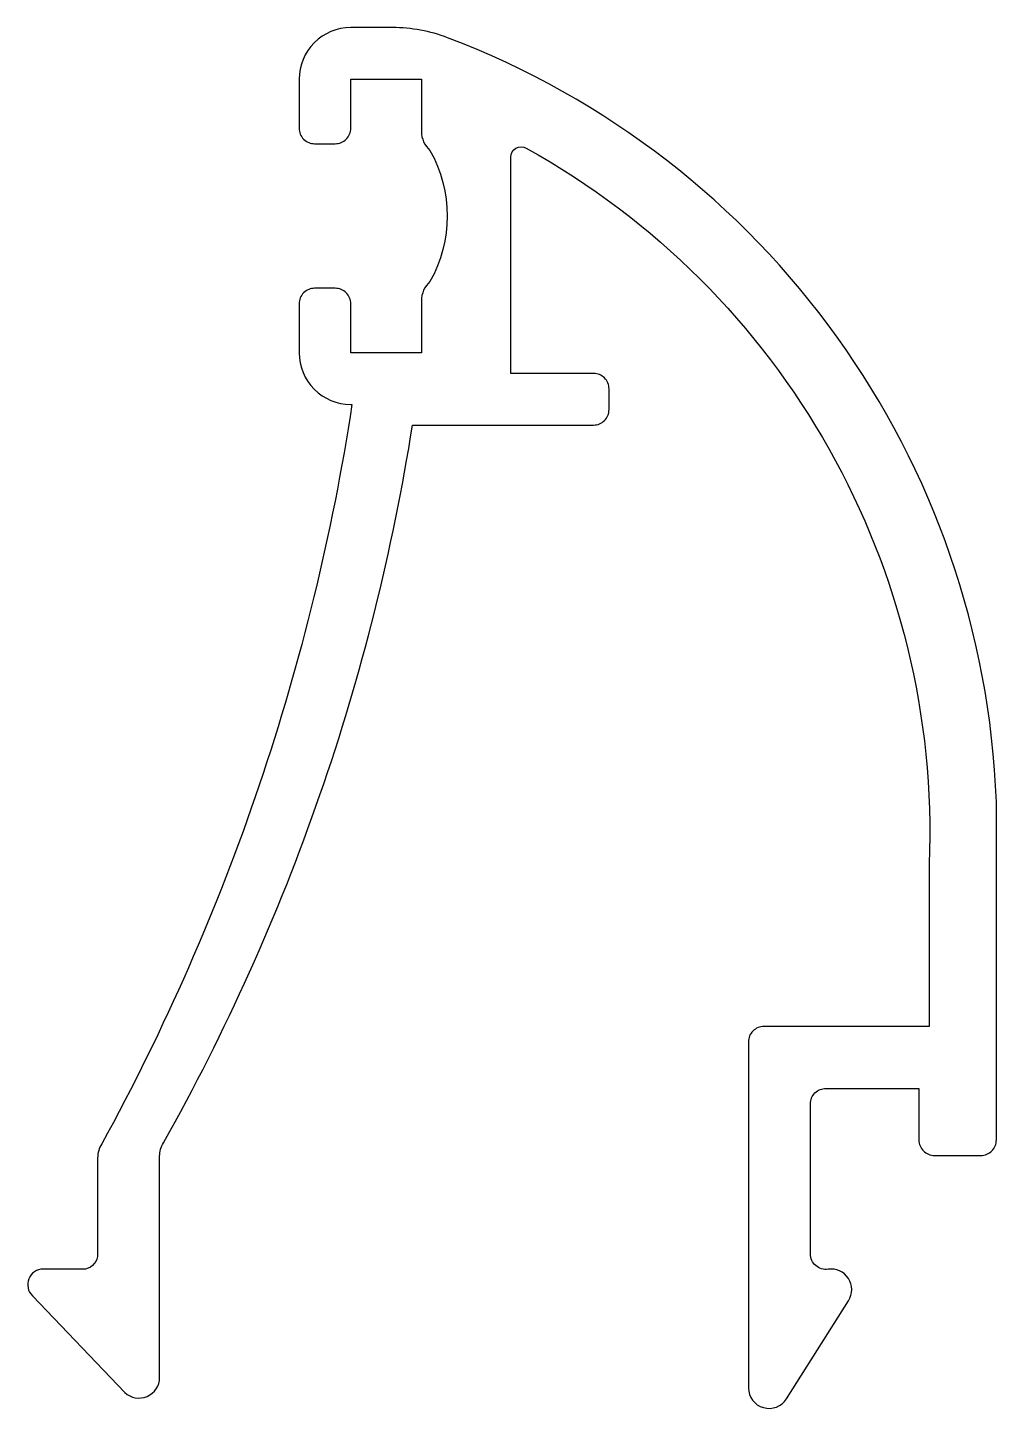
# Model space of a CAD drawing. Extents: x 174.1 to 192.9, y 221 to 247.7.
import ezdxf

# ---------------------------------------------------------------- set-up
doc = ezdxf.new("R2010")
doc.units = 0
doc.layers.get('0').update_dxf_attribs({"linetype": 'CONTINUOUS'})

msp = doc.modelspace()

# ---------------------------------------------------------------- linework, layer by layer
msp.add_lwpolyline([(180.416, 240.417, -0.087518), (175.57, 226.089, 0.143346), (175.492, 225.82), (175.492, 223.959, -0.35137), (175.257, 223.666), (174.436, 223.666, 0.677897), (174.23, 223.149), (176.016, 221.276, 0.658547), (176.692, 221.566), (176.692, 225.85, -0.138877), (176.766, 226.112, 0.088941), (181.588, 240.017), (185.092, 240.017, 0.414214), (185.392, 240.317), (185.392, 240.717, 0.414214), (185.092, 241.017), (183.492, 241.017), (183.492, 245.209, -0.571892), (183.789, 245.384, -0.282804), (191.592, 231.513), (191.592, 228.366), (188.392, 228.366, 0.414214), (188.092, 228.066), (188.092, 221.366, 0.75167), (188.83, 221.153), (190.03, 223.053, 0.640073), (189.634, 223.662, -0.45685), (189.292, 223.959), (189.292, 226.866, -0.414214), (189.592, 227.166), (191.392, 227.166), (191.392, 226.166, 0.414214), (191.692, 225.866), (192.592, 225.866, 0.414214), (192.892, 226.166), (192.892, 232.717, 0.301235), (182.268, 247.521, 0.091046), (181.202, 247.717), (180.392, 247.717, 0.414214), (179.392, 246.717), (179.392, 245.767, 0.414214), (179.692, 245.467), (180.092, 245.467, 0.414214), (180.392, 245.767), (180.392, 246.717), (181.76, 246.717), (181.76, 245.708, 0.21334), (181.926, 245.335, -0.262858), (181.926, 242.798, 0.21334), (181.76, 242.425), (181.76, 241.417), (180.392, 241.417), (180.392, 242.367, 0.414214), (180.092, 242.667), (179.692, 242.667, 0.414214), (179.392, 242.367), (179.392, 241.417, 0.414214), (180.392, 240.417)], format="xyb", close=True)

doc.saveas('drawing.dxf')
